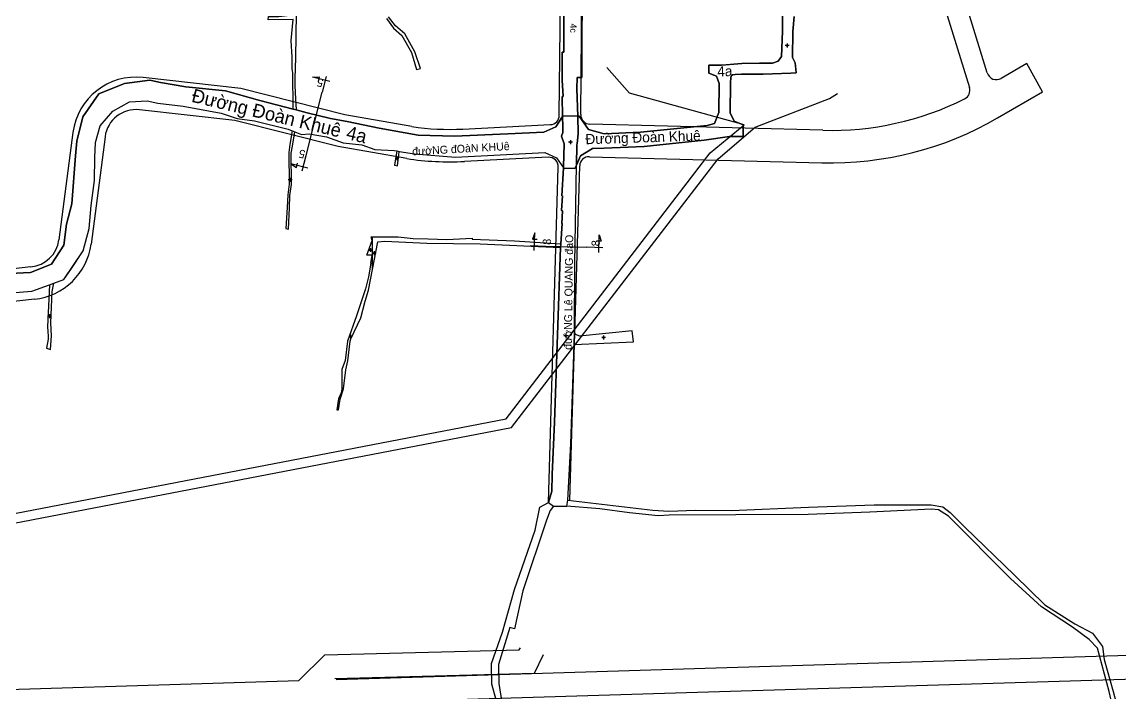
# Model space of a CAD drawing. Extents: x 548357 to 553331, y 1835329 to 1842351.
# Drawn here: x 550279 to 550972, y 1837728 to 1838152 of the extents above; entities that cross this region are included whole.
import ezdxf

# ---------------------------------------------------------------- set-up
doc = ezdxf.new("R2010")
doc.units = 0
for name, color, linetype in [('Level 1', 7, 'Continuous'), ('Level 10', 7, 'Continuous'), ('Level 11', 7, 'Continuous'), ('Level 2', 7, 'Continuous'), ('Level 30', 7, 'Continuous'), ('Level 4', 7, 'Continuous'), ('Level 5', 7, 'Continuous')]:
    doc.layers.add(name, color=color, linetype=linetype)

msp = doc.modelspace()

# ---------------------------------------------------------------- linework, layer by layer
at = {"layer": 'Level 1'}
for points in [[(550462.17, 1838117.39), (550466.33, 1838117.59), (550465.64, 1838114.84)], [(550472.97, 1838114.66), (550462.17, 1838117.39)], [(550470.65, 1838117.85), (550468.16, 1838108.04)], [(550458.03, 1838068.01), (550468.16, 1838108.04)], [(550448.32, 1838062.64), (550451.88, 1838060.48), (550452.57, 1838063.23)], [(550455.55, 1838058.2), (550458.03, 1838068.01)], [(550459.11, 1838059.91), (550448.32, 1838062.64)], [(550602.45, 1838019.05), (550601.12, 1838015.11), (550603.95, 1838015.02)], [(550602.13, 1838007.92), (550602.45, 1838019.05)], [(550643.29, 1838017.85), (550644.39, 1838013.84), (550641.56, 1838013.92)], [(550642.97, 1838006.72), (550643.29, 1838017.85)], [(550599.69, 1838011.03), (550609.8, 1838010.73)], [(550609.8, 1838010.73), (550635.47, 1838009.98)], [(550645.59, 1838009.68), (550635.47, 1838009.98)]]:
    msp.add_lwpolyline(points, dxfattribs=at)
at = {"layer": 'Level 10'}
for p, q in [((550449.9, 1838097.31), (550451.84, 1838096.8)), ((550449.22, 1838083.64), (550450.88, 1838082.99)), ((550515.43, 1838070.83), (550516.9, 1838070.6)), ((550500, 1838000), (550500, 1838016.5)), ((550618.68, 1838009.75), (550618.9, 1838012.23)), ((550498.86, 1838000), (550500, 1838000)), ((550500, 1837995.89), (550500, 1838000)), ((550295.93, 1837986.32), (550298.63, 1837987.28)), ((550627.35, 1837948.52), (550627.53, 1837955.86)), ((550611.2, 1837848.69), (550614.31, 1837846.32)), ((550622.82, 1837846.38), (550623.34, 1837850.23)), ((550614.31, 1837846.32), (550622.82, 1837846.38))]:
    msp.add_line(p, q, dxfattribs=at)
for points in [[(550620.07, 1838092.58), (550619.8, 1838105.26), (550620.37, 1838105.28), (550619.86, 1838115.48), (550619.9, 1838133.27), (550620.79, 1838133.34), (550620.94, 1838156.87), (550621.58, 1838191.76), (550621.32, 1838228.54), (550621.5, 1838233.63), (550619.77, 1838263.8), (550617.43, 1838277.07), (550614.6, 1838291.23), (550614.02, 1838292.84), (550613.2, 1838294.77), (550612.28, 1838296.55), (550610.27, 1838298.71)], [(550449.9, 1838097.31), (550449.59, 1838120.48), (550449.28, 1838122.72), (550449.16, 1838130.03), (550448.63, 1838140.63), (550449.84, 1838153.84), (550434.04, 1838153.68), (550434.29, 1838155.82), (550440.79, 1838155.76), (550447.9, 1838156.73), (550451.45, 1838167.83), (550454.8, 1838177.23), (550456.2, 1838181.46), (550457.77, 1838187), (550458.26, 1838191.29), (550456.53, 1838202.13), (550455.36, 1838208.12), (550454.69, 1838210.45), (550454.51, 1838211.91)], [(550456.69, 1838212.57), (550457.63, 1838209.29), (550458.68, 1838203.02), (550461.45, 1838191.16), (550459.82, 1838186.33), (550457.33, 1838176.82), (550452.11, 1838160.15), (550451.74, 1838157.92), (550451.3, 1838129.65), (550450.86, 1838116.68), (550450.84, 1838112.09), (550451.3, 1838103.76), (550451.6, 1838100.52), (550451.84, 1838096.8)], [(550631.61, 1838179.3), (550632.71, 1838158.35), (550632.28, 1838151.31), (550632.33, 1838117.37), (550629.39, 1838117.24), (550629.15, 1838110.2), (550629.64, 1838092.85)], [(550508.85, 1838154.58), (550513.26, 1838148.45), (550518.63, 1838143.87), (550524.69, 1838133.07), (550527.84, 1838122.4), (550530.31, 1838122.86), (550526.65, 1838133.49), (550520.43, 1838144.88), (550514.56, 1838149.84), (550510.19, 1838155.55)], [(550766.27, 1838155.83), (550765.56, 1838146.25), (550765.38, 1838129.83), (550766.96, 1838126.58), (550767.59, 1838120.3), (550764.32, 1838119.98), (550752.72, 1838119.55), (550744.48, 1838119.41), (550737.44, 1838119.4), (550736, 1838119.43), (550734.82, 1838119.4), (550733.25, 1838119.4), (550733.12, 1838119.36), (550729, 1838119.26), (550727.47, 1838118.92), (550726.86, 1838118.54), (550726.32, 1838117.36), (550726.25, 1838113.82), (550726.07, 1838113.39), (550725.84, 1838095.01), (550728.45, 1838089.65), (550734.12, 1838087.36), (550734.19, 1838079.97), (550725.54, 1838079.89), (550709.62, 1838077.66), (550671.55, 1838073.59), (550646.32, 1838072.51), (550638.97, 1838072.44), (550631.48, 1838067.79), (550628.87, 1838061.92)], [(550629.64, 1838092.85), (550630.51, 1838092.84), (550636.4, 1838084.39), (550646.34, 1838081.74), (550669.33, 1838082.81), (550711.4, 1838086.99), (550715.97, 1838088.12), (550718.79, 1838095.1), (550718.94, 1838113.48), (550717.25, 1838118.05), (550712.52, 1838120.08), (550712.48, 1838125.03), (550720.51, 1838125.1), (550733.22, 1838126.16), (550744.45, 1838126.3), (550752.68, 1838126.29), (550756.24, 1838127.5), (550758.38, 1838130.59), (550758.93, 1838146.47), (550758.97, 1838156.08)], [(550188.94, 1837992.77), (550189.64, 1837989.55), (550192.65, 1837987.06), (550225.1, 1837990.12), (550235.95, 1837990.38), (550246.51, 1837992.09), (550270.85, 1837993.34), (550283.86, 1837994.09), (550297.17, 1837999.4), (550304.93, 1838011.37), (550306.63, 1838024.55), (550310.08, 1838037.41), (550312.45, 1838067.71), (550313.32, 1838077.08), (550316.99, 1838092.38), (550327.18, 1838106.85), (550343.33, 1838113.41), (550359.38, 1838115.57), (550366.13, 1838114.1), (550381.98, 1838111.39), (550407.18, 1838108.87), (550428.72, 1838102.82), (550449.9, 1838097.31)], [(550298.63, 1837987.28), (550305.08, 1837989.59), (550317.13, 1838007.72), (550320.93, 1838021.83), (550322.19, 1838036.4), (550324.34, 1838052.1), (550324.55, 1838066.69), (550325.07, 1838076.1), (550328, 1838086.83), (550335.93, 1838096.04), (550346.45, 1838101.82), (550357.71, 1838102.52), (550364.46, 1838101.03), (550380.42, 1838099.16), (550404.48, 1838094.65), (550414.56, 1838091.26), (550425.41, 1838089.81), (550446.79, 1838084.57), (550449.22, 1838083.64)], [(550451.84, 1838096.8), (550458.72, 1838095.01), (550473.47, 1838091.38), (550483.92, 1838089.37), (550504.14, 1838085.25), (550528.84, 1838080.81), (550551.75, 1838080.13), (550585.48, 1838081.76), (550608.16, 1838082.76), (550615.73, 1838086.17), (550620.07, 1838092.58)], [(550620.66, 1838060.27), (550620.69, 1838060.79), (550621.07, 1838075.3), (550619.31, 1838080.22), (550620.2, 1838082.52), (550620.2, 1838086.18), (550620.07, 1838092.58)], [(550620.07, 1838092.58), (550620.32, 1838092.96), (550629.64, 1838092.85)], [(550629.64, 1838092.85), (550629.95, 1838081.62), (550629.28, 1838075.63), (550629.09, 1838074.71), (550628.87, 1838061.92)], [(550449.22, 1838083.64), (550447.75, 1838074.96), (550447.23, 1838069.94), (550447.37, 1838049.86), (550446.59, 1838043.13), (550446.19, 1838035.09), (550445.28, 1838021.89), (550446.91, 1838021.5), (550447.46, 1838034.94), (550447.71, 1838042.76), (550448.77, 1838049.62), (550448.66, 1838069.39), (550449.56, 1838073.93), (550450.88, 1838082.99)], [(550450.88, 1838082.99), (550455.23, 1838081.32), (550459.97, 1838081.59), (550470.88, 1838079.77), (550481.38, 1838076.03), (550493.18, 1838074.76), (550501.56, 1838071.69), (550513.6, 1838071.12), (550515.43, 1838070.83)], [(550515.43, 1838070.83), (550513.99, 1838061.81), (550515.69, 1838061.47), (550516.54, 1838068.33), (550516.9, 1838070.6)], [(550516.9, 1838070.6), (550526.6, 1838069.06), (550552.51, 1838066.9), (550608.91, 1838069.86), (550616.25, 1838066.58), (550620.66, 1838060.27)], [(550618.9, 1838012.23), (550619.79, 1838025.03), (550619.51, 1838025.03), (550620.08, 1838033.03), (550619.31, 1838033.14), (550620.11, 1838042.47), (550619.57, 1838042.51), (550620.66, 1838060.27)], [(550620.66, 1838060.27), (550620.85, 1838059.99), (550627.9, 1838059.73), (550628.87, 1838061.92)], [(550627.53, 1837955.86), (550627.81, 1838000), (550628.87, 1838061.92)], [(550498.86, 1838000), (550499.71, 1838005.04), (550496.52, 1838005.07), (550499.7, 1838014.28), (550499.2, 1838016.5), (550500, 1838016.5)], [(550500, 1838016.5), (550516.25, 1838016.6), (550525.61, 1838015.46), (550535.26, 1838015.28), (550547.05, 1838014.97), (550562.88, 1838015.66), (550562.89, 1838015.07), (550589.6, 1838014.01), (550618.9, 1838012.23)], [(550500, 1837995.89), (550503.42, 1838013.32), (550507.82, 1838013.84), (550534.24, 1838012.65), (550567.96, 1838012.24), (550618.68, 1838009.75)], [(550611.2, 1837848.69), (550613.24, 1837855.8), (550613.53, 1837866.44), (550614.9, 1837899.54), (550618.68, 1838009.75)], [(550498.86, 1838000), (550497.39, 1837991.32), (550495.66, 1837983.64), (550489.98, 1837966.65), (550484.24, 1837950.67), (550482.72, 1837938.48), (550480.64, 1837932.65), (550480.65, 1837920.61), (550480.21, 1837918.07), (550478.59, 1837914.14), (550477.4, 1837907.3), (550478.46, 1837907.23), (550479.67, 1837914.06), (550481.63, 1837920.48), (550483.25, 1837932.52), (550484.44, 1837938.29), (550485.98, 1837950.68), (550486.39, 1837952.16), (550492.62, 1837965.38), (550495.33, 1837975.95), (550497.46, 1837982.94), (550500, 1837995.89)], [(550295.93, 1837986.32), (550294.79, 1837959.7), (550295.09, 1837953.71), (550295.07, 1837951.91), (550293.99, 1837946.19), (550296.5, 1837945.44), (550297.18, 1837954.12), (550296.72, 1837962.19), (550297.7, 1837981.94), (550298.63, 1837987.28)], [(550181.49, 1837966.17), (550182.03, 1837966.17), (550183.62, 1837970.85), (550186.95, 1837974.49), (550205.51, 1837976.15), (550226.1, 1837977.49), (550271.8, 1837981.16), (550284.78, 1837982.33), (550295.93, 1837986.32)], [(550627.35, 1837948.52), (550664.85, 1837950.31), (550664.13, 1837957.25), (550630.72, 1837953.83), (550628.53, 1837954.81), (550627.53, 1837955.86)], [(550623.34, 1837850.23), (550625.32, 1837885.8), (550627.35, 1837948.52)], [(550579.26, 1837720.26), (550575.33, 1837733.96), (550575.16, 1837746.99), (550582.03, 1837766.74), (550589.64, 1837793.8), (550602.81, 1837831.21), (550605.63, 1837845.76), (550611.2, 1837848.69)], [(550623.34, 1837850.23), (550677.13, 1837843.91), (550687.29, 1837843.31), (550703.96, 1837843.87), (550726.75, 1837843.6), (550775.51, 1837845.7), (550816.83, 1837847.15), (550852.98, 1837847.18), (550860.28, 1837846.03), (550864.82, 1837842.37), (550874.23, 1837833.04), (550905.61, 1837802.72), (550924.7, 1837784.06), (550943.75, 1837772.1), (550954.77, 1837766.11), (550961.09, 1837757.64), (550962.17, 1837749.57), (550967.88, 1837729.36), (550971.61, 1837714.97)], [(550614.31, 1837846.32), (550612.27, 1837843.57), (550609.84, 1837837.56), (550595.03, 1837792.8), (550589.61, 1837768.91), (550586.77, 1837769.72), (550579.68, 1837746.31), (550579.88, 1837734.29), (550583.39, 1837711.78)], [(550949.05, 1837586.89), (550961.32, 1837627.34), (550962.07, 1837648.74), (550963.17, 1837687.35), (550968.84, 1837713.65), (550965.27, 1837729.17), (550958.08, 1837756.75), (550952.71, 1837762.14), (550942.1, 1837769.84), (550922.6, 1837782.67), (550903.01, 1837800.63), (550863.88, 1837840.08), (550857.65, 1837844.16), (550853.07, 1837844.54), (550814.08, 1837842.6), (550775.29, 1837841.09), (550729.58, 1837841), (550687.45, 1837840.62), (550680.46, 1837840.35), (550662.27, 1837842.24), (550643.69, 1837844.78), (550622.82, 1837846.38)]]:
    msp.add_lwpolyline(points, dxfattribs=at)
at = {"layer": 'Level 11'}
for p, q in [((550761.41, 1838137.44), (550760.79, 1838137.44)), ((550762.04, 1838138.07), (550761.41, 1838137.44)), ((550761.41, 1838137.44), (550762.04, 1838136.81)), ((550762.04, 1838138.69), (550762.04, 1838138.07)), ((550762.67, 1838137.44), (550762.04, 1838138.07)), ((550762.04, 1838136.81), (550762.67, 1838137.44)), ((550762.04, 1838136.81), (550762.04, 1838136.19)), ((550763.29, 1838137.44), (550762.67, 1838137.44)), ((550625.03, 1838076.97), (550624.41, 1838076.34)), ((550625.03, 1838077.59), (550625.03, 1838076.97)), ((550625.65, 1838076.34), (550625.03, 1838076.97)), ((550624.41, 1838076.34), (550623.78, 1838076.34)), ((550624.41, 1838076.34), (550625.03, 1838075.71)), ((550625.03, 1838075.71), (550625.65, 1838076.34)), ((550625.03, 1838075.71), (550625.03, 1838075.09)), ((550626.28, 1838076.34), (550625.65, 1838076.34)), ((550514.85, 1838066.15), (550514.23, 1838066.15)), ((550515.48, 1838066.77), (550514.85, 1838066.15)), ((550514.85, 1838066.15), (550515.48, 1838065.53)), ((550515.48, 1838067.4), (550515.48, 1838066.77)), ((550516.11, 1838066.15), (550515.48, 1838066.77)), ((550515.48, 1838065.53), (550516.11, 1838066.15)), ((550515.48, 1838065.53), (550515.48, 1838064.9)), ((550516.73, 1838066.15), (550516.11, 1838066.15)), ((550447.43, 1838052.57), (550446.8, 1838052.57)), ((550448.05, 1838053.19), (550447.43, 1838052.57)), ((550447.43, 1838052.57), (550448.05, 1838051.95)), ((550448.05, 1838053.82), (550448.05, 1838053.19)), ((550448.68, 1838052.57), (550448.05, 1838053.19)), ((550448.05, 1838051.95), (550448.68, 1838052.57)), ((550448.05, 1838051.95), (550448.05, 1838051.32)), ((550449.3, 1838052.57), (550448.68, 1838052.57)), ((550498.19, 1838008.25), (550497.56, 1838008.25)), ((550498.81, 1838008.87), (550498.19, 1838008.25)), ((550498.19, 1838008.25), (550498.81, 1838007.63)), ((550498.81, 1838009.5), (550498.81, 1838008.87)), ((550499.44, 1838008.25), (550498.81, 1838008.87)), ((550498.81, 1838007.63), (550499.44, 1838008.25)), ((550498.81, 1838007.63), (550498.81, 1838007)), ((550500.06, 1838008.25), (550499.44, 1838008.25)), ((550501.02, 1838007.49), (550501.02, 1838006.87)), ((550500.39, 1838006.24), (550499.77, 1838006.24)), ((550501.02, 1838006.87), (550500.39, 1838006.24)), ((550500.39, 1838006.24), (550501.02, 1838005.61)), ((550501.65, 1838006.24), (550501.02, 1838006.87)), ((550501.02, 1838005.61), (550501.65, 1838006.24)), ((550501.02, 1838005.61), (550501.02, 1838004.99)), ((550502.27, 1838006.24), (550501.65, 1838006.24)), ((550295.37, 1837966.36), (550294.75, 1837966.36)), ((550296, 1837966.99), (550295.37, 1837966.36)), ((550295.37, 1837966.36), (550296, 1837965.73)), ((550296, 1837967.61), (550296, 1837966.99)), ((550296.63, 1837966.36), (550296, 1837966.99)), ((550296, 1837965.73), (550296.63, 1837966.36)), ((550297.25, 1837966.36), (550296.63, 1837966.36)), ((550296, 1837965.73), (550296, 1837965.11)), ((550485.56, 1837953.62), (550484.94, 1837953.62)), ((550486.19, 1837954.25), (550485.56, 1837953.62)), ((550485.56, 1837953.62), (550486.19, 1837952.99)), ((550486.19, 1837954.87), (550486.19, 1837954.25)), ((550486.81, 1837953.62), (550486.19, 1837954.25)), ((550486.19, 1837952.99), (550486.81, 1837953.62)), ((550486.19, 1837952.99), (550486.19, 1837952.37)), ((550487.44, 1837953.62), (550486.81, 1837953.62)), ((550621.51, 1837954.12), (550620.88, 1837954.12)), ((550622.13, 1837954.75), (550621.51, 1837954.12)), ((550621.51, 1837954.12), (550622.13, 1837953.49)), ((550622.13, 1837955.37), (550622.13, 1837954.75)), ((550622.75, 1837954.12), (550622.13, 1837954.75)), ((550622.13, 1837953.49), (550622.75, 1837954.12)), ((550622.13, 1837953.49), (550622.13, 1837952.87)), ((550623.38, 1837954.12), (550622.75, 1837954.12)), ((550645.39, 1837952.88), (550644.77, 1837952.88)), ((550646.02, 1837953.51), (550645.39, 1837952.88)), ((550645.39, 1837952.88), (550646.02, 1837952.25)), ((550646.02, 1837954.13), (550646.02, 1837953.51)), ((550646.65, 1837952.88), (550646.02, 1837953.51)), ((550646.02, 1837952.25), (550646.65, 1837952.88)), ((550646.02, 1837952.25), (550646.02, 1837951.63)), ((550647.27, 1837952.88), (550646.65, 1837952.88))]:
    msp.add_line(p, q, dxfattribs=at)
for centre in [(550762.04, 1838137.44), (550625.03, 1838076.34), (550515.48, 1838066.15), (550448.05, 1838052.57), (550498.81, 1838008.25), (550501.02, 1838006.24), (550296, 1837966.36), (550486.19, 1837953.62), (550622.13, 1837954.12), (550646.02, 1837952.88)]:
    msp.add_circle(centre, 0.15, dxfattribs=at)
at = {"layer": 'Level 2'}
for p, q in [((550620.94, 1838156.87), (550620.79, 1838133.34)), ((550619.86, 1838115.48), (550620.37, 1838105.28)), ((550629.64, 1838092.85), (550620.32, 1838092.96)), ((550629.95, 1838081.62), (550629.64, 1838092.85)), ((550620.2, 1838086.18), (550620.2, 1838082.52)), ((550449.22, 1838083.64), (550450.88, 1838082.99)), ((550620.2, 1838082.52), (550619.31, 1838080.22)), ((550619.31, 1838080.22), (550621.07, 1838075.3)), ((550629.28, 1838075.63), (550629.95, 1838081.62)), ((550629.95, 1838081.62), (550629.28, 1838075.63)), ((550621.07, 1838075.3), (550620.69, 1838060.79)), ((550629.09, 1838074.71), (550628.87, 1838061.92)), ((550629.09, 1838074.71), (550629.28, 1838075.63)), ((550629.28, 1838075.63), (550629.09, 1838074.71)), ((550620.66, 1838060.27), (550619.57, 1838042.51)), ((550620.69, 1838060.79), (550620.66, 1838060.27)), ((550306.63, 1838024.55), (550304.93, 1838011.37)), ((550304.93, 1838011.37), (550297.17, 1837999.4)), ((550295.93, 1837986.32), (550298.63, 1837987.28))]:
    msp.add_line(p, q, dxfattribs=at)
for points in [[(550620.37, 1838105.28), (550619.8, 1838105.26), (550620.07, 1838092.58), (550620.32, 1838092.96), (550629.64, 1838092.85), (550629.15, 1838110.2), (550629.39, 1838117.24), (550632.33, 1838117.37), (550632.28, 1838151.31), (550632.71, 1838158.35), (550631.61, 1838179.3), (550631.21, 1838187.78), (550630.62, 1838245.67), (550631.87, 1838249.43), (550630.82, 1838257.56), (550628.18, 1838273.97), (550627.39, 1838277.56)], [(550628.87, 1838061.92), (550631.48, 1838067.79), (550638.97, 1838072.44), (550646.32, 1838072.51), (550671.55, 1838073.59), (550709.62, 1838077.66), (550725.54, 1838079.89), (550734.19, 1838079.97), (550734.12, 1838087.36), (550728.45, 1838089.65), (550725.84, 1838095.01), (550725.84, 1838095.26), (550726.07, 1838113.39), (550726.25, 1838113.82), (550726.32, 1838117.36), (550726.86, 1838118.54), (550727.47, 1838118.92), (550729, 1838119.26), (550733.12, 1838119.36), (550733.25, 1838119.4), (550734.82, 1838119.4), (550736, 1838119.43), (550737.44, 1838119.4), (550744.48, 1838119.41), (550746.79, 1838119.45), (550752.72, 1838119.55), (550764.32, 1838119.98), (550767.59, 1838120.3), (550767.56, 1838120.63), (550766.96, 1838126.58), (550766.81, 1838126.89), (550765.38, 1838129.83), (550765.56, 1838146.25), (550766.27, 1838155.83)], [(550758.97, 1838156.08), (550758.93, 1838146.47), (550758.38, 1838130.59), (550756.24, 1838127.5), (550752.68, 1838126.29), (550744.45, 1838126.3), (550733.22, 1838126.16), (550728.31, 1838125.75), (550721.16, 1838125.15), (550720.51, 1838125.1), (550712.48, 1838125.03), (550712.52, 1838120.08), (550717.25, 1838118.05), (550718.94, 1838113.48), (550718.79, 1838095.1), (550715.97, 1838088.12), (550711.4, 1838086.99), (550669.33, 1838082.81), (550646.34, 1838081.74), (550636.4, 1838084.39), (550630.51, 1838092.84), (550629.64, 1838092.85), (550629.95, 1838081.62)], [(550620.79, 1838133.34), (550619.9, 1838133.27), (550619.86, 1838115.48)], [(550359.38, 1838115.57), (550343.33, 1838113.41), (550327.18, 1838106.85), (550316.99, 1838092.38), (550313.32, 1838077.08)], [(550381.98, 1838111.39), (550366.13, 1838114.1), (550359.38, 1838115.57)], [(550483.92, 1838089.37), (550473.47, 1838091.38), (550458.72, 1838095.01), (550451.84, 1838096.8), (550449.9, 1838097.31), (550428.72, 1838102.82), (550407.18, 1838108.87), (550381.98, 1838111.39)], [(550298.63, 1837987.28), (550305.08, 1837989.59), (550309.35, 1837996.01), (550317.13, 1838007.72), (550320.93, 1838021.83), (550322.19, 1838036.4), (550324.34, 1838052.1), (550324.55, 1838066.69), (550325.07, 1838076.1), (550328, 1838086.83), (550335.93, 1838096.04), (550346.45, 1838101.82), (550357.71, 1838102.52), (550364.46, 1838101.03), (550380.42, 1838099.16), (550404.48, 1838094.65), (550414.56, 1838091.26), (550425.41, 1838089.81), (550446.79, 1838084.57), (550449.22, 1838083.64)], [(550620.07, 1838092.58), (550615.73, 1838086.17), (550608.16, 1838082.76), (550585.48, 1838081.76), (550551.75, 1838080.13), (550528.84, 1838080.81), (550504.14, 1838085.25), (550483.92, 1838089.37)], [(550620.69, 1838060.79), (550621.07, 1838075.3), (550619.31, 1838080.22), (550620.2, 1838082.52), (550620.2, 1838086.18), (550620.07, 1838092.58)], [(550620.32, 1838092.96), (550620.07, 1838092.58), (550620.2, 1838086.18)], [(550313.32, 1838077.08), (550312.45, 1838067.71), (550310.08, 1838037.41), (550306.63, 1838024.55)], [(550450.88, 1838082.99), (550455.23, 1838081.32), (550459.97, 1838081.59), (550470.88, 1838079.77), (550481.38, 1838076.03), (550493.18, 1838074.76), (550501.56, 1838071.69), (550513.6, 1838071.12), (550515.43, 1838070.83), (550516.9, 1838070.6), (550526.6, 1838069.06), (550552.51, 1838066.9), (550608.91, 1838069.86), (550616.25, 1838066.58), (550620.66, 1838060.27), (550620.69, 1838060.79)], [(550627.9, 1838059.73), (550628.87, 1838061.92), (550629.09, 1838074.71)], [(550619.57, 1838042.51), (550620.11, 1838042.47), (550619.31, 1838033.14), (550620.08, 1838033.03), (550619.51, 1838025.03), (550619.79, 1838025.03), (550618.9, 1838012.23), (550618.68, 1838009.75), (550614.9, 1837899.54), (550613.53, 1837866.44), (550613.24, 1837855.8), (550611.2, 1837848.69), (550614.31, 1837846.32), (550622.82, 1837846.38), (550623.34, 1837850.23), (550625.32, 1837885.8), (550627.35, 1837948.52), (550627.53, 1837955.86), (550627.81, 1838000), (550628.87, 1838061.92), (550627.9, 1838059.73)], [(550620.66, 1838060.27), (550620.85, 1838059.99), (550627.9, 1838059.73)], [(550627.9, 1838059.73), (550620.85, 1838059.99), (550620.66, 1838060.27)], [(550297.17, 1837999.4), (550283.86, 1837994.09), (550270.85, 1837993.34)], [(550271.8, 1837981.16), (550284.78, 1837982.33), (550295.93, 1837986.32)]]:
    msp.add_lwpolyline(points, dxfattribs=at)
at = {"layer": 'Level 30'}
msp.add_line((550637.39, 1838096), (550637.39, 1838096), dxfattribs=at)
for points in [[(550477.02, 1837736.91), (551348.05, 1837763.51), (551500.16, 1837768.26), (551598.04, 1837771.31), (551819.16, 1837939.77), (551882.15, 1838006.24), (553007.63, 1839193.61)], [(550483.82, 1837722.11), (551348.99, 1837748.53), (551500.63, 1837753.27), (551603.3, 1837756.47), (551829.22, 1837928.58), (551893.03, 1837995.92), (553018.52, 1839183.3)], [(550618.02, 1838093.4), (550619.56, 1838240.78)], [(550888.39, 1838120.14), (550856.21, 1838224.45)], [(550843.31, 1838220.47), (550877.11, 1838110.9)], [(550631.53, 1838093.8), (550632.33, 1838170.77)], [(550913.34, 1838126.12), (550897.14, 1838116.71)], [(550923.22, 1838108.15), (550913.34, 1838126.12)], [(549981.46, 1837785.5), (550584.48, 1837901.5), (550713.39, 1838069.66), (550734.88, 1838087.26), (550662.28, 1838107.47), (550648.03, 1838123.58)], [(550416.77, 1838110.32), (550355.14, 1838117.24)], [(549982.15, 1837779.52), (550587.86, 1837896.04), (550718.32, 1838065.84), (550741.66, 1838085.84), (550788.63, 1838103.93), (550793.7, 1838107.21)], [(550482.53, 1838093.68), (550416.77, 1838110.32)], [(550894.91, 1838091.72), (550923.22, 1838108.15)], [(550413.1, 1838090.11), (550352.85, 1838096.87)], [(550524.93, 1838086.26), (550482.53, 1838093.68)], [(550478.25, 1838073.62), (550413.1, 1838090.11)], [(550557.01, 1838084.69), (550612.32, 1838087.47)], [(550784.45, 1838083.9), (550637.37, 1838087.74)], [(550310.74, 1838082.47), (550301.87, 1838014.66)], [(550331.06, 1838079.81), (550322.2, 1838012)], [(550521.64, 1838066.03), (550478.25, 1838073.62)], [(550611.06, 1838066.88), (550558.03, 1838064.21)], [(550637.04, 1838067.24), (550783.92, 1838063.41)], [(550611.15, 1837848.66), (550617.36, 1838060.71)], [(550624.7, 1837850.07), (550630.88, 1838061.42)], [(550284.24, 1837997.57), (550223.69, 1837990.61)], [(550286.45, 1837977.19), (550225.48, 1837970.18)], [(550194.81, 1837728.29), (550453.46, 1837736.19), (550469.8, 1837752.41), (550592.74, 1837755.56), (550593.39, 1837756.91)], [(550476.14, 1837737.57), (550602.26, 1837740.8), (550607.98, 1837752.63)]]:
    msp.add_lwpolyline(points, dxfattribs=at)
for centre, radius, start, end in [((550894.13, 1838121.9), 6, 197.14844, 300.11988), ((550350.65, 1838077.25), 40.25, 83.59282, 172.54753), ((550871.38, 1838109.13), 6, 296.49508, 17.14844), ((550789.41, 1838273.58), 189.75, 268.50405, 296.49508), ((550350.65, 1838077.25), 19.75, 83.59282, 172.54753), ((550612.02, 1838093.46), 6, 272.87728, 359.40359), ((550637.53, 1838093.74), 6, 179.40359, 268.50405), ((550789.41, 1838273.58), 210.25, 268.50405, 300.11988), ((550548.88, 1838246.18), 161.7, 261.48344, 272.88012), ((550548.88, 1838246.18), 182.2, 261.40193, 272.87996), ((550611.36, 1838060.88), 6, 358.32394, 92.87728), ((550636.88, 1838061.24), 6, 88.50405, 178.32394), ((550282.29, 1838017.22), 19.75, 275.68342, 352.54753), ((550282.29, 1838017.22), 40.25, 275.94585, 352.54753)]:
    msp.add_arc(centre, radius, start, end, dxfattribs=at)

# ---------------------------------------------------------------- texts
at = {"layer": 'Level 1'}
for s, height, rotation, p in [('5', 5.21, 165.797, (550469.37, 1838116.03)), ('5', 5.21, 165.797, (550457.97, 1838070.99)), ('đườNG đOàN KHUê', 5, 3.17946, (550525.22, 1838068.04)), ('8', 5.21, 88.32394, (550612.7, 1838011.43)), ('đườNG Lê QUANG đạO', 5, 89.2346, (550625.83, 1837945.14)), ('8', 5.21, 88.32394, (550643.53, 1838010.53))]:
    msp.add_text(s, height=height, rotation=rotation, dxfattribs=at).set_placement(p)
at = {"layer": 'Level 4'}
for s, height, rotation, p in [('4c', 4.181, 271.09514, (550624.77, 1838151.4)), ('4a', 6.451, 1.82146, (550717.88, 1838117.86)), ('4a', 8.553, 346.44403, (550482.85, 1838078.57))]:
    msp.add_text(s, height=height, rotation=rotation, dxfattribs=at).set_placement(p)
at = {"layer": 'Level 5'}
for height, rotation, p in [(8.5526, 346.44403, (550385.16, 1838102)), (6.451, 1.82146, (550634.6, 1838075.07))]:
    msp.add_text('Đường Đoàn Khuê', height=height, rotation=rotation, dxfattribs=at).set_placement(p)

doc.saveas('drawing.dxf')
